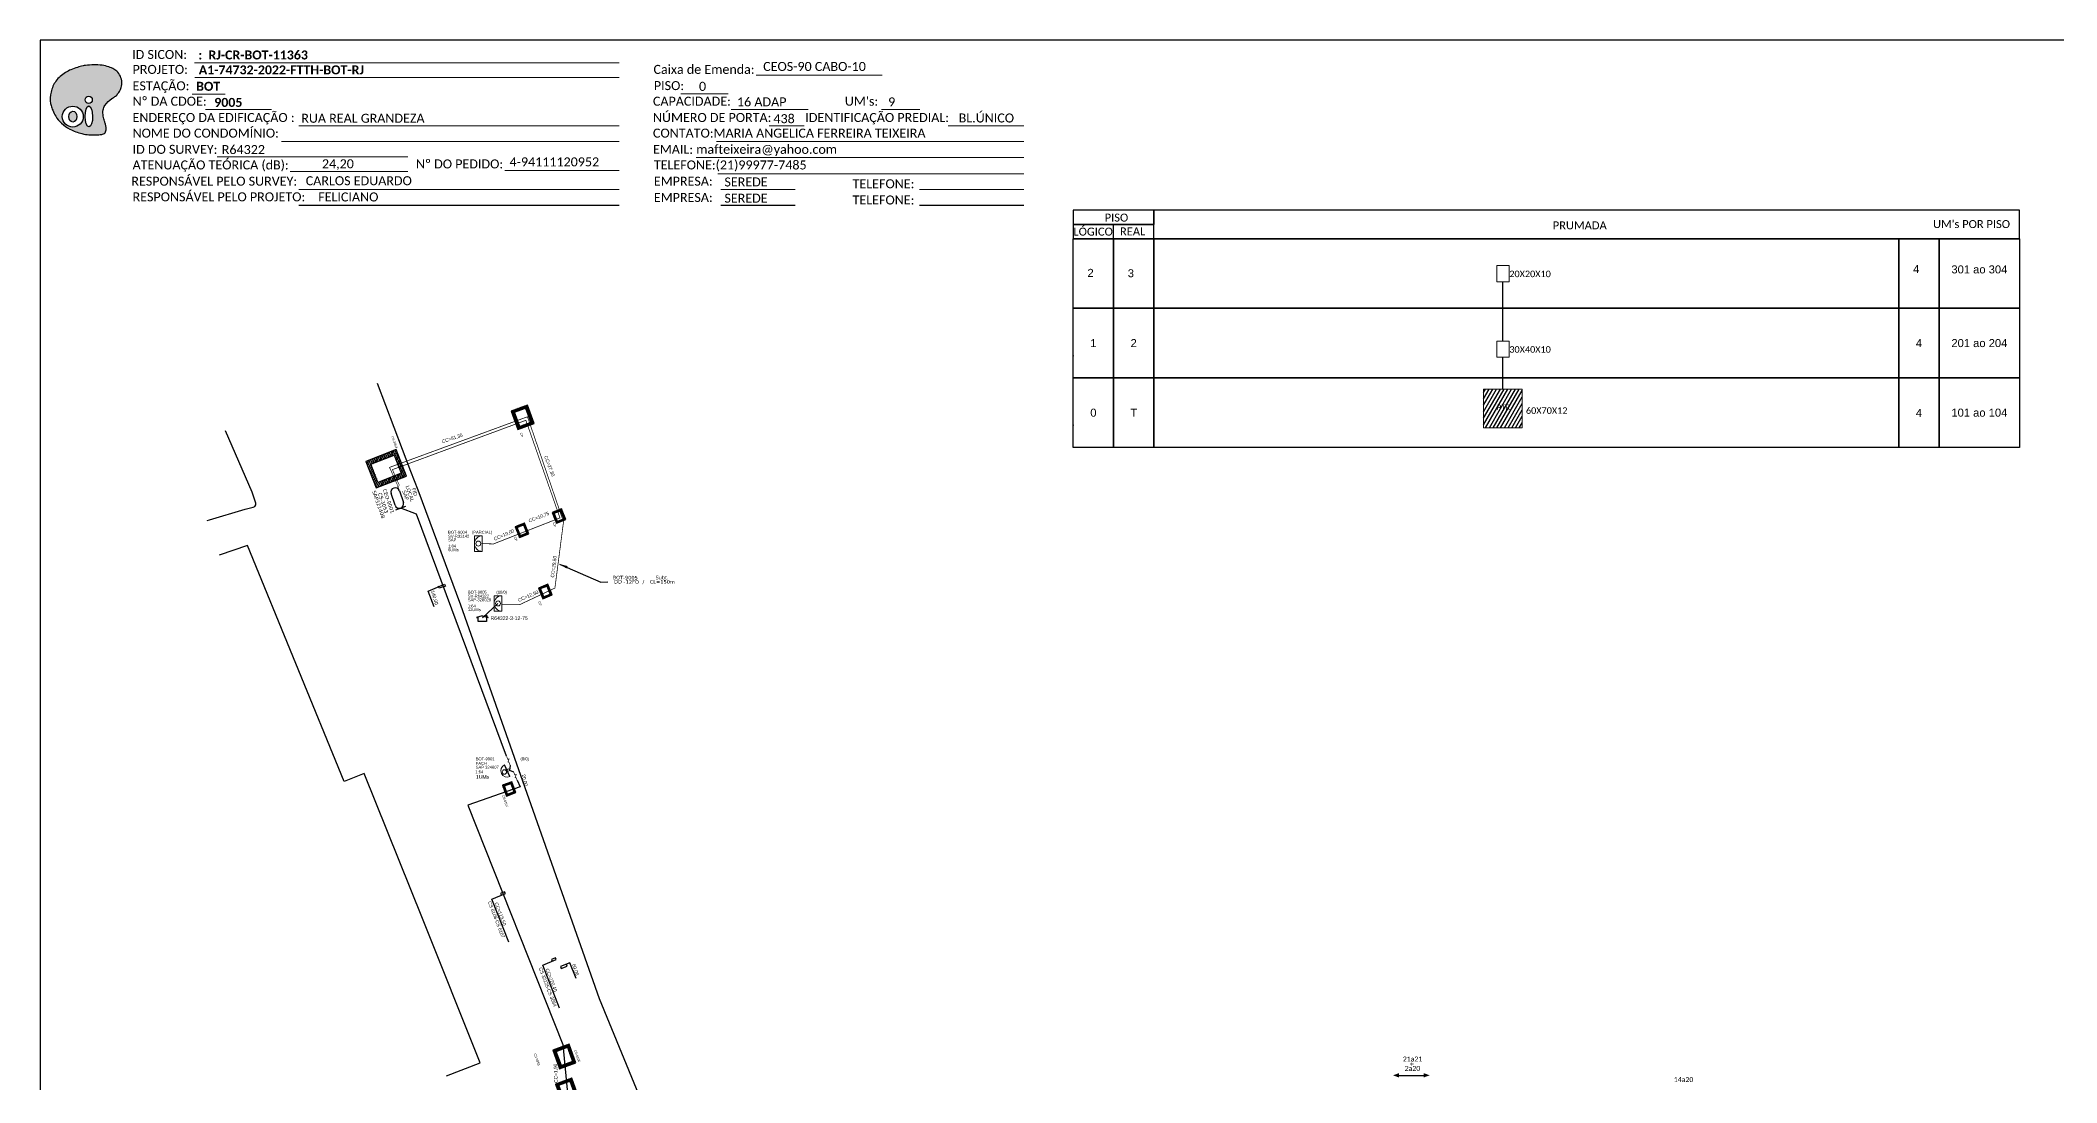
# Model space of a CAD drawing. Header units: metres. Extents: x -316 to 525, y -341 to 253.
# Drawn here: x -316 to 178.6, y -2.3 to 253.4 of the extents above; entities that cross this region are included whole.
import ezdxf
from ezdxf.enums import TextEntityAlignment as Align

# ---------------------------------------------------------------- set-up
doc = ezdxf.new("R2010")
doc.units = ezdxf.units.M
for name, color, linetype in [('10.1-Caixas Subterrâneas', 5, 'Continuous'), ('20.5-CEO', 1, 'Continuous'), ('CAP a instalar', 1, 'Continuous'), ('DROP DE CLIENTE', 140, 'Continuous'), ('label_cabos', 7, 'Continuous'), ('QUADRA', 252, 'Continuous'), ('SETA', 7, 'Continuous'), ('Subida Lateral', 5, 'Continuous'), ('surveys', 7, 'Continuous'), ('surveys legendas', 7, 'Continuous'), ('UNIFILAR', 7, 'Continuous')]:
    doc.layers.add(name, color=color, linetype=linetype)
for name, color, linetype, lineweight in [("20.0-LEGENDA DOS CDO'S", 1, 'Continuous', 0), ('20.1-CDO_INTERIOR', 1, 'Continuous', 0), ('20.2-CDO_POSTE', 1, 'Continuous', 5)]:
    doc.layers.add(name, color=color, linetype=linetype, lineweight=lineweight)
doc.styles.add('ARIAL', font='arial.ttf')
doc.styles.add('DIGICADE', font='arial.ttf')
doc.styles.add('siredit', font='verdana.ttf')
doc.styles.get("Standard").update_dxf_attribs({"font": 'arial.ttf'})
doc.styles.add('WMF-Calibri0', font='calibri.ttf')
doc.styles.add('WMF-Calibri1', font='calibrib.ttf')
doc.linetypes.add('FENCELINE1', pattern='A,0.25,-0.1,[133,ltypeshp.shx,S=0.1,R=0,X=-0.1,Y=0],-0.1,1', length=1.45)
doc.dimstyles.new('ISO-25', dxfattribs={"dimtxt": 2.5, "dimasz": 2.5, "dimexe": 1.25, "dimexo": 0.625, "dimtad": 1, "dimtxsty": 'Standard', "dimcen": 2.5, "dimadec": 0, "dimazin": 0, "dimtfac": 1, "dimtmove": 0, "dimatfit": 3, "dimfxl": 0, "dimarcsym": 0})

# ---------------------------------------------------------------- blocks, each defined once
blk = doc.blocks.new('MANHOLE_MQ')
at = {"color": 0, "linetype": 'Continuous'}
for p, q in [((0.00000623, 0.00000569), (-0.00000627, 0.00000569)), ((-0.00000627, 0.00000569), (-0.00000627, -0.00000531)), ((-0.00000627, 0.00000278), (-0.00000336, 0.00000569)), ((-0.00000627, 0.00000366), (-0.00000425, 0.00000569)), ((-0.00000627, 0.00000454), (-0.00000513, 0.00000569)), ((-0.00000627, 0.00000543), (-0.00000602, 0.00000569)), ((-0.00000627, 0.00000189), (-0.00000485, 0.00000332)), ((-0.00000627, 0.00000101), (-0.00000485, 0.00000244)), ((-0.00000627, 0.00000012), (-0.00000485, 0.00000155)), ((-0.00000627, -0.00000076), (-0.00000485, 0.00000067)), ((-0.00000485, 0.00000394), (0.0000048, 0.00000394)), ((-0.00000485, -0.00000356), (-0.00000485, 0.00000394)), ((-0.00000423, 0.00000394), (-0.00000248, 0.00000569)), ((-0.00000335, 0.00000394), (-0.0000016, 0.00000569)), ((-0.00000246, 0.00000394), (-0.00000071, 0.00000569)), ((-0.00000158, 0.00000394), (0.00000017, 0.00000569)), ((-0.00000069, 0.00000394), (0.00000106, 0.00000569)), ((0.00000019, 0.00000394), (0.00000194, 0.00000569)), ((0.00000107, 0.00000394), (0.00000282, 0.00000569)), ((0.00000196, 0.00000394), (0.00000371, 0.00000569)), ((0.00000284, 0.00000394), (0.00000459, 0.00000569)), ((0.00000373, 0.00000394), (0.00000548, 0.00000569)), ((0.00000461, 0.00000394), (0.00000623, 0.00000555)), ((0.0000048, 0.00000324), (0.00000623, 0.00000467)), ((0.0000048, 0.00000394), (0.0000048, -0.00000356)), ((0.0000048, 0.00000236), (0.00000623, 0.00000379)), ((0.0000048, 0.00000147), (0.00000623, 0.0000029)), ((0.0000048, 0.00000059), (0.00000623, 0.00000202)), ((0.0000048, -0.0000003), (0.00000623, 0.00000113)), ((0.0000048, -0.00000118), (0.00000623, 0.00000025)), ((0.00000623, -0.00000531), (0.00000623, 0.00000569)), ((-0.00000627, -0.00000164), (-0.00000485, -0.00000022)), ((-0.00000627, -0.00000253), (-0.00000485, -0.0000011)), ((-0.00000627, -0.00000341), (-0.00000485, -0.00000198)), ((-0.00000627, -0.00000429), (-0.00000485, -0.00000287)), ((-0.00000627, -0.00000518), (-0.00000466, -0.00000356)), ((-0.00000627, -0.00000531), (0.00000623, -0.00000531)), ((-0.00000552, -0.00000531), (-0.00000377, -0.00000356)), ((0.0000048, -0.00000356), (-0.00000485, -0.00000356)), ((-0.00000464, -0.00000531), (-0.00000289, -0.00000356)), ((-0.00000376, -0.00000531), (-0.00000201, -0.00000356)), ((-0.00000287, -0.00000531), (-0.00000112, -0.00000356)), ((-0.00000199, -0.00000531), (-0.00000024, -0.00000356)), ((-0.00000111, -0.00000531), (0.00000064, -0.00000356)), ((-0.00000022, -0.00000531), (0.00000153, -0.00000356)), ((0.00000066, -0.00000531), (0.00000241, -0.00000356)), ((0.00000155, -0.00000531), (0.0000033, -0.00000356)), ((0.00000243, -0.00000531), (0.00000418, -0.00000356)), ((0.00000331, -0.00000531), (0.00000623, -0.0000024)), ((0.00000399, -0.00000294), (0.00000399, -0.00000294)), ((0.0000042, -0.00000531), (0.00000623, -0.00000329)), ((0.0000048, -0.00000206), (0.00000623, -0.00000063)), ((0.0000048, -0.00000295), (0.00000623, -0.00000152)), ((0.00000508, -0.00000531), (0.00000623, -0.00000417)), ((0.00000597, -0.00000531), (0.00000623, -0.00000505))]:
    blk.add_line(p, q, dxfattribs=at)
blk = doc.blocks.new('SURVEY_SURVEY')
for p, q in [((-0.0000033, 0.0000159), (-0.0000192, 0.0000112)), ((-0.0000192, 0.0000112), (-0.0000142, 0.0000112)), ((-0.0000142, -0.0000002), (-0.0000142, 0.0000112)), ((-0.0000033, 0.0000159), (0.0000127, 0.0000112)), ((0.0000074, 0.0000166), (0.0000091, 0.0000166)), ((0.0000074, 0.0000128), (0.0000074, 0.0000166)), ((0.0000127, 0.0000112), (0.0000077, 0.0000112)), ((0.0000077, 0.0000112), (0.0000077, -0.0000002)), ((0.0000091, 0.0000166), (0.0000091, 0.0000123)), ((0.0000077, -0.0000002), (-0.0000142, -0.0000002))]:
    blk.add_line(p, q)
blk = doc.blocks.new('CDOI_CT_ESQ')
at = {"layer": '20.1-CDO_INTERIOR', "color": 8, "lineweight": 18}
blk.add_lwpolyline([(-2.12, -2.13), (-2.12, 2.12), (0, 2.12), (0.01, -2.13)], close=True, dxfattribs=at)
blk.add_circle((-1.06, 0), 0.68, dxfattribs=at)
blk.add_arc((0.01, 0), 2.13, 90.0276, 270.0276, dxfattribs=at)
at = {"layer": "20.0-LEGENDA DOS CDO'S", "color": 8, "style": 'ARIAL'}
for tag, p in [('SAP', (-9.3, 0.61)), ('CDO_N', (-9.3, 2.69)), ('SURVEY', (-9.3, 1.6)), ('1:XX', (-9.31, -1.08)), ('UMS', (-9.31, -2.09))]:
    blk.add_attdef(tag, p, '', height=0.8, rotation=359.9724, dxfattribs=at)
blk.add_attdef('FIBRAS_UTILIZADAS', text='', height=0.8, rotation=359.9724, dxfattribs=at).set_placement((-1.59, 2.69), align=Align.CENTER)
blk = doc.blocks.new('Inst CDOE-8 CAIXA DIST OPT CDOE 48F_8D C_SPL OPTAP')
at = {"layer": "20.0-LEGENDA DOS CDO'S", "color": 0, "style": 'ARIAL'}
for tag, p, height in [('FID', (0.12, 5.25), 0.8), ('1:XX', (-0.01, 1.7), 0.8), ('SAP', (0.12, 2.96), 0.8), ('CORDOALHA', (0.12, 4.02), 0.8), ('UMS', (0.14, 0.22), 1)]:
    blk.add_attdef(tag, p, '', height=height, rotation=0.118, dxfattribs=at)
at = {"layer": "20.0-LEGENDA DOS CDO'S", "color": 0}
for tag, p, style, flags in [('ID_ATIVIDADE', (0.12, 6.47), 'ARIAL', 3), ('FATOR', (7.92, 6.47), 'ARIAL', 1), ('QTDE', (0.23, -0.97), 'DIGICADE', 3)]:
    blk.add_attdef(tag, p, '', height=0.8, rotation=0.118, dxfattribs=dict(at, style=style, flags=flags))
at = {"layer": "20.0-LEGENDA DOS CDO'S", "color": 0, "style": 'ARIAL'}
blk.add_attdef('FIBRAS_UTILIZADAS', text='', height=0.8, rotation=0.118, dxfattribs=at).set_placement((13.48, 5.26), align=Align.CENTER)
blk = doc.blocks.new('LEGENDA DOS CABOS')
at = {"layer": 'label_cabos', "color": 0, "style": 'siredit'}
for tag, p in [('TIPO_CABO', (2.74, 0.52)), ('ID', (4.24, 1.63)), ('CABO', (6.16, 0.47)), ('/', (9.19, 0.47)), ('METROS', (14.36, 0.47)), ('XX', (14.31, 1.67))]:
    blk.add_attdef(tag, text='', height=1, rotation=359.69, dxfattribs=at).set_placement(p, align=Align.MIDDLE_CENTER)
blk = doc.blocks.new('*U49')
at = {"color": 0}
blk.add_line((2.14, -0.58), (-2.1, -0.68), dxfattribs=at)
for centre, radius in [((0, 0.38), 0.733), ((0.03, -1.03), 0.393)]:
    blk.add_circle(centre, radius, dxfattribs=at)
blk.add_arc((0.02, -0.63), 2.12, 1.37817, 181.37817, dxfattribs=at)
blk = doc.blocks.new('SAN')
at = {"layer": 'SETA'}
blk.add_lwpolyline([(-2.58, 0), (6.02, 0)], dxfattribs=at)
for points in [[(-2.1, -0.66), (-3.93, 0), (-2.1, 0.67)], [(5.33, 0.68), (7.16, 0.01), (5.33, -0.65)]]:
    blk.add_solid(points, dxfattribs=at)
blk = doc.blocks.new('OI')
h = blk.add_hatch(color=40)
edge = h.paths.add_edge_path()
edge.add_spline(control_points=[(4.35, -0.67), (3.92, -0.99), (3.26, -1.5), (2.81, -2.59), (2.9, -3.5), (3.06, -4.27), (3.31, -4.85), (3.37, -5.39), (3.4, -5.88), (3.2, -6.4), (2.54, -6.61), (1.65, -6.63), (0.55, -6.67), (-0.56, -6.42), (-1.61, -6.14), (-2.77, -5.61), (-3.92, -4.77), (-4.89, -3.7), (-5.34, -2.65), (-5.6, -1.94), (-5.85, -0.96), (-5.71, 0.47), (-5.1, 2.02), (-4.14, 3.02), (-3.3, 3.61), (-2.37, 4.16), (-1.36, 4.44), (-0.56, 4.7), (0.79, 4.85), (2.24, 4.97), (3.79, 4.57), (4.67, 4.21), (5.44, 3.65), (5.76, 2.99), (6.03, 2.21), (6.01, 1.46), (5.72, 0.64), (5.31, 0.08), (4.88, -0.38), (4.51, -0.55), (4.35, -0.67)], knot_values=[0, 0, 0, 0, 1.60434, 2.417191, 3.427595, 4.282808, 4.776746, 5.304182, 5.888771, 6.258406, 6.858137, 7.79129, 8.986195, 10.124242, 11.187857, 12.242908, 13.953784, 15.414161, 16.515391, 17.349188, 17.675853, 19.552021, 21.515531, 22.568638, 23.63245, 24.621084, 25.782718, 26.745347, 27.142653, 29.870543, 31.004649, 31.921532, 32.709589, 33.801391, 34.042471, 35.192333, 35.971461, 36.628871, 37.254359, 37.836911, 37.836911, 37.836911, 37.836911], degree=3, periodic=0)
h.paths.add_polyline_path([(1.13, -0.87, -1), (-0.04, -0.87, -1)], flags=16)
edge = h.paths.add_edge_path(flags=16)
edge.add_ellipse((0.56, -3.59), major_axis=(-0.02, 1.71), ratio=0.361305, start_angle=0, end_angle=360)
h.paths.add_polyline_path([(-0.36, -3.62, -1), (-3.8, -3.62, -1)], flags=16)
edge = h.paths.add_edge_path(flags=0)
edge.add_ellipse((-2.08, -3.62), major_axis=(0, 0.885), ratio=0.758294, start_angle=0, end_angle=360)
at = {"color": 40}
for centre, radius in [((-2.08, -3.62), 1.72), ((0.54, -0.87), 0.587)]:
    blk.add_circle(centre, radius, dxfattribs=at)
blk.add_ellipse((-2.08, -3.62), major_axis=(0, 0.885), ratio=0.758294, start_param=-3.141592653589792, end_param=3.141592653589792, dxfattribs=at)
blk.add_ellipse((0.56, -3.59), major_axis=(-0.02, 1.71), ratio=0.361305, dxfattribs=at)
at = {"color": 40, "start_tangent": (-0.800898, -0.598801), "end_tangent": (-0.800898, -0.598801)}
blk.add_spline([(4.35, -0.67), (3.2, -1.78), (2.9, -2.54), (2.92, -3.55), (3.12, -4.38), (3.28, -4.85), (3.37, -5.37), (3.35, -5.95), (3.2, -6.29), (2.66, -6.55), (1.73, -6.63), (0.54, -6.62), (-0.58, -6.41), (-1.6, -6.11), (-2.56, -5.67), (-3.95, -4.67), (-4.89, -3.56), (-5.37, -2.56), (-5.64, -1.78), (-5.72, -1.46), (-5.63, 0.42), (-4.84, 2.22), (-4.13, 2.99), (-3.27, 3.62), (-2.4, 4.09), (-1.3, 4.47), (-0.37, 4.72), (0.02, 4.77), (2.75, 4.8), (3.85, 4.53), (4.69, 4.16), (5.31, 3.68), (5.85, 2.73), (5.93, 2.5), (5.94, 1.35), (5.67, 0.62), (5.29, 0.08), (4.84, -0.36), (4.35, -0.67)], degree=3, dxfattribs=at)

msp = doc.modelspace()

# ---------------------------------------------------------------- hatches: boundary and pattern name
h = msp.add_hatch()
h.set_pattern_fill('ANSI31', color=1, scale=0.25, angle=15, style=0)
h.set_pattern_definition([(60, (1100.22335, -231.538), (-0.68740766, 0.396875), [])])
h.paths.add_polyline_path([(47.46, 167.81), (38.02, 167.81), (38.02, 158.37), (47.46, 158.37)])
h.paths.add_polyline_path([(41.03, 162.33), (44.83, 162.33), (44.83, 164.4), (41.03, 164.4)], flags=24)

# ---------------------------------------------------------------- linework, layer by layer
at = {"color": 7}
msp.add_lwpolyline([(-316.01, -340.61), (524.99, -340.61), (524.99, 253.39), (-316.01, 253.39)], close=True, dxfattribs=at)
at = {"lineweight": 0}
for points in [[(-278.23, 247.9), (-174.05, 247.9)], [(-278.12, 244.24), (-174.05, 244.24)], [(-140.43, 244.85), (-109.5, 244.85)], [(-278.75, 240.21), (-270.69, 240.21)], [(-158.94, 240.26), (-147.27, 240.26)], [(-146.57, 236.43), (-127.64, 236.43)], [(-256.82, 228.61), (-174.05, 228.61)], [(-252.62, 232.44), (-174.05, 232.44)], [(-150.13, 228.61), (-74.77, 228.61)], [(-272.62, 224.84), (-225.85, 224.84)], [(-155.1, 224.63), (-74.77, 224.63)], [(-149.82, 220.65), (-74.77, 220.65)]]:
    msp.add_lwpolyline(points, dxfattribs=at)
at = {"color": 7, "lineweight": 0}
for points in [[(-275.48, 236.43), (-259.27, 236.43)], [(-109.72, 236.43), (-100.29, 236.43)], [(-137.24, 232.44), (-128.69, 232.44)], [(-93.31, 232.44), (-74.8, 232.44)], [(-254.73, 221.19), (-225.85, 221.19)], [(-202.07, 221.44), (-174.05, 221.44)], [(-252.62, 216.82), (-174.05, 216.82)], [(-149.07, 216.82), (-130.86, 216.82)], [(-100.33, 216.82), (-74.77, 216.82)]]:
    msp.add_lwpolyline(points, dxfattribs=at)
at = {"color": 7}
for points in [[(-252.62, 212.92), (-174.05, 212.92)], [(-149.07, 212.92), (-130.86, 212.92)], [(-100.33, 212.92), (-74.77, 212.92)], [(-200.82, 72.83), (-202.17, 75.68)]]:
    msp.add_lwpolyline(points, dxfattribs=at)
for points in [[(-62.64, 208.24), (-42.89, 208.24), (-42.89, 211.75), (-62.64, 211.75)], [(-62.64, 204.73), (-42.89, 204.73), (-42.89, 208.24), (-62.64, 208.24)], [(-62.64, 204.73), (-52.76, 204.73), (-52.76, 187.66), (-62.64, 187.66)], [(-52.76, 204.73), (-42.89, 204.73), (-42.89, 187.66), (-52.76, 187.66)], [(139.85, 204.73), (149.73, 204.73), (149.73, 187.66), (139.85, 187.66)], [(149.73, 204.73), (169.48, 204.73), (169.48, 187.66), (149.73, 187.66)], [(-62.64, 187.66), (-52.76, 187.66), (-52.76, 170.59), (-62.64, 170.59)], [(-52.76, 187.66), (-42.89, 187.66), (-42.89, 170.59), (-52.76, 170.59)], [(139.85, 187.66), (149.73, 187.66), (149.73, 170.59), (139.85, 170.59)], [(149.73, 187.66), (169.48, 187.66), (169.48, 170.59), (149.73, 170.59)], [(-62.64, 170.59), (-52.76, 170.59), (-52.76, 153.52), (-62.64, 153.52)], [(-52.76, 170.59), (-42.89, 170.59), (-42.89, 153.52), (-52.76, 153.52)], [(139.85, 170.59), (149.73, 170.59), (149.73, 153.52), (139.85, 153.52)], [(149.73, 170.59), (169.48, 170.59), (169.48, 153.52), (149.73, 153.52)]]:
    msp.add_lwpolyline(points, close=True)
for points in [[(-52.76, 204.73), (-52.76, 208.24)], [(169.48, 211.75), (-42.89, 211.75), (-42.89, 211.75), (-42.89, 208.24)], [(169.48, 204.73), (169.48, 211.75)], [(-62.64, 204.73), (-52.76, 204.73)], [(-52.76, 204.73), (-62.64, 204.73)], [(-52.76, 204.73), (-62.64, 204.73)], [(-52.76, 204.73), (-42.89, 204.73)], [(-42.89, 204.73), (-52.76, 204.73)], [(-42.89, 204.73), (139.85, 204.73)], [(139.85, 204.73), (-42.89, 204.73)], [(139.85, 204.73), (-42.89, 204.73)], [(139.85, 187.66), (-42.89, 187.66), (-42.89, 204.73), (139.85, 204.73)], [(139.85, 204.73), (139.85, 187.66)], [(149.73, 204.73), (139.85, 204.73)], [(149.73, 204.73), (139.85, 204.73)], [(169.48, 204.73), (149.73, 204.73)], [(169.48, 204.73), (149.73, 204.73)], [(139.85, 170.59), (-42.89, 170.59), (-42.89, 187.66), (139.85, 187.66)], [(139.85, 187.66), (139.85, 170.59)], [(139.85, 153.52), (-42.89, 153.52), (-42.89, 170.59), (139.85, 170.59)], [(139.85, 170.59), (139.85, 153.52)], [(42.74, 158.37), (42.74, 158.37)], [(-200.27, 72.94), (-200.27, 72.94), (-200.27, 72.94)]]:
    msp.add_lwpolyline(points)
at = {"color": 0, "lineweight": 0}
for points in [[(41.23, 198.12), (44.25, 198.12), (44.25, 194.19), (41.23, 194.19)], [(41.23, 179.6), (44.25, 179.6), (44.25, 175.67), (41.23, 175.67)]]:
    msp.add_lwpolyline(points, close=True, dxfattribs=at)
at = {"color": 3}
for points in [[(42.74, 179.6), (42.74, 194.19)], [(42.74, 167.81), (42.74, 175.67)]]:
    msp.add_lwpolyline(points, dxfattribs=at)
at = {"color": 1, "lineweight": 0}
msp.add_lwpolyline([(38.02, 167.81), (47.46, 167.81), (47.46, 158.37), (38.02, 158.37)], close=True, dxfattribs=at)
for p in [(-62.64, 176.03), (-62.64, 158.96)]:
    msp.add_point(p)
at = {"layer": '10.1-Caixas Subterrâneas', "color": 30}
for points in [[(-219.4, 114.43), (-220.86, 118.31), (-216.85, 119.96), (-216.65, 119.53), (-218.16, 118.98), (-218.35, 119.47)], [(-201.11, 32.2), (-205.27, 42.73), (-201.94, 44.12), (-202.13, 44.57), (-203.13, 44.16), (-202.95, 43.76)], [(-188.63, 15.98), (-192.79, 26.51), (-189.46, 27.9), (-189.65, 28.35), (-190.65, 27.94), (-190.47, 27.54)], [(-184.58, 23.28), (-186.1, 27.14), (-188.39, 26.18), (-188.25, 25.73), (-186.76, 26.34), (-186.94, 26.82)]]:
    msp.add_lwpolyline(points, dxfattribs=at)
at = {"layer": '20.1-CDO_INTERIOR', "color": 1, "lineweight": 18}
msp.add_lwpolyline([(-204.69, 113.35), (-204.7, 117.17), (-202.79, 117.17), (-202.78, 113.35)], close=True, dxfattribs=at)
msp.add_circle((-203.74, 115.26), 0.611, dxfattribs=at)
msp.add_arc((-202.79, 115.26), 1.91, 90.0276, 270.0276, dxfattribs=at)
at = {"layer": '20.5-CEO', "color": 5}
for p, q in [((-228.98, 139.35), (-229.97, 142.2)), ((-227.94, 142.9), (-226.95, 140.05))]:
    msp.add_line(p, q, dxfattribs=at)
msp.add_lwpolyline([(-228.84, 138.26), (-226.39, 139.11)], dxfattribs=at)
for centre, start, end in [((-228.95, 142.55), 19.0935, 199.0935), ((-227.97, 139.7), 199.0935, 19.0935)]:
    msp.add_arc(centre, 1.08, start, end, dxfattribs=at)
at = {"layer": 'CAP a instalar', "color": 7, "linetype": 'FENCELINE1', "ltscale": 5}
for p, q in [((-223.73, 137.17), (-227.56, 138.68)), ((-201.64, 77.77), (-223.73, 137.17)), ((-200.73, 75.53), (-200.93, 74.38)), ((-200.93, 74.38), (-199.91, 73.98)), ((-198.33, 70.31), (-211.13, 65.8)), ((-199.02, 71.92), (-198.33, 70.31)), ((-211.13, 65.8), (-187.83, 7.06)), ((-187.83, 7.06), (-186.76, -4.07))]:
    msp.add_line(p, q, dxfattribs=at)
at = {"layer": 'CAP a instalar', "color": 1, "linetype": 'FENCELINE1', "ltscale": 5}
msp.add_lwpolyline([(-228.47, 143.5, 0.135, 0.135, 0), (-228.34, 144.14, 0.135, 0.18, 0), (-230.35, 148.64, 0.18, 0.18, 0), (-196.51, 161.06, 0.18, 0.18, 0), (-187.68, 135.28, 0.18, 0.18, 0), (-189.79, 119.04, 0.18, 0.18, 0), (-198.42, 114.98, 0.18, 0.18, 0), (-202.71, 114.98, 0.18, 0.18, 0)], format="xyseb", dxfattribs=at)
at = {"layer": 'CAP a instalar', "color": 8, "linetype": 'FENCELINE1', "ltscale": 5}
msp.add_lwpolyline([(-228.28, 143.39, 0.135, 0.135, 0), (-227.97, 144.32, 0.135, 0.18, 0), (-229.65, 148.09, 0.18, 0.18, 0), (-196.91, 160.19, 0.18, 0.18, 0), (-188.55, 136.25, 0.18, 0.18, 0), (-204.86, 129.87, 0.18, 0.18, 0), (-207.56, 129.94, 0.135, 0.135, 0)], format="xyseb", dxfattribs=at)
at = {"layer": 'DROP DE CLIENTE', "color": 4, "lineweight": 0}
msp.add_line((-203.78, 115.26), (-207.52, 111.7), dxfattribs=at)
at = {"layer": 'QUADRA', "color": 7}
for points in [[(-233.4, 169.3), (-225.17, 147.75), (-225.17, 147.75), (-223.39, 143.17), (-212.96, 114.96), (-178.92, 18.39), (-161.89, -23.01), (-161.61, -23.46), (-161.21, -23.8), (-160.7, -24.01), (-160.16, -24.06), (-159.61, -23.95), (-143.52, -18.09)], [(-275.08, 135.6), (-274.54, 135.79), (-265.79, 138.41), (-263.8, 138.87), (-263.4, 139.07), (-263.17, 139.43), (-263.17, 139.9), (-264.03, 142.56), (-270.56, 157.62)], [(-275.08, 135.6), (-274.54, 135.79), (-265.79, 138.41), (-263.8, 138.87), (-263.4, 139.07), (-263.17, 139.43), (-263.17, 139.9), (-264.03, 142.56), (-270.56, 157.62)], [(-216.39, -0.57), (-208.09, 2.61), (-222.3, 38.03), (-236.6, 73.57), (-241.51, 71.61), (-265.18, 129.51), (-272.13, 127.09)]]:
    msp.add_lwpolyline(points, dxfattribs=at)
at = {"layer": 'Subida Lateral', "color": 5, "const_width": 0.18}
for points in [[(-201.65, 77.81), (-201.36, 77.05), (-201.05, 77.15), (-201.29, 76.37), (-201.1, 76.4), (-200.73, 75.53)], [(-199.94, 74), (-199.61, 73.21), (-199.3, 73.32), (-199.54, 72.54), (-199.35, 72.57), (-198.97, 71.7)]]:
    msp.add_lwpolyline(points, dxfattribs=at)

# ---------------------------------------------------------------- block references
at = {"color": 7, "xscale": 1.494060215586429, "yscale": 1.494060215586408, "zscale": 1.494060215586408, "rotation": 0.1532896023948971}
msp.add_blockref('OI', (-304.95, 240.09), dxfattribs=at)
at = {"layer": '10.1-Caixas Subterrâneas', "color": 30}
for p, xscale, yscale, zscale, rotation in [((-197.62, 160.95), 387075.5589924833, 387075.5589924834, 387075.5589924834, 110.0743727343682), ((-231.26, 148.41), 637925.9123957425, 637925.9123957427, 637925.9123957427, 201.2678621578097), ((-197.82, 133.24), 225863.0385890905, 225863.0385890905, 225863.0385890905, 111.6655130153824), ((-188.73, 136.72), 225863.0385890905, 225863.0385890905, 225863.0385890905, 111.6655130153824), ((-192.08, 118.22), 225863.0385890905, 225863.0385890905, 225863.0385890905, 111.6655130153824), ((-200.97, 69.78), 225863.0385890905, 225863.0385890905, 225863.0385890905, 110.0743727343682), ((-187.39, 4.19), 387075.5589924833, 387075.5589924834, 387075.5589924834, 110.0743727343682), ((-186.77, -4.14), 387075.5589924833, 387075.5589924834, 387075.5589924834, 110.0743727343682)]:
    msp.add_blockref('MANHOLE_MQ', p, dxfattribs=dict(at, xscale=xscale, yscale=yscale, zscale=zscale, rotation=rotation))
at = {"layer": "20.0-LEGENDA DOS CDO'S", "color": 7, "lineweight": 0, "xscale": 0.89856, "yscale": 0.89856, "zscale": 0.89856}
msp.add_blockref('Inst CDOE-8 CAIXA DIST OPT CDOE 48F_8D C_SPL OPTAP', (-209.31, 72.07), dxfattribs=at).add_auto_attribs({'FID': 'BOT-9001', 'CORDOALHA': 'FACH', 'SAP': 'SAP 324607', '1:XX': '1:64', 'UMS': '1UMs', 'FIBRAS_UTILIZADAS': '(8/0)'})
at = {"layer": '20.1-CDO_INTERIOR', "xscale": 0.89856, "yscale": 0.89856, "zscale": 0.89856}
msp.add_blockref('CDOI_CT_ESQ', (-207.62, 129.95), dxfattribs=at).add_auto_attribs({'CDO_N': 'BOT-9004', 'FIBRAS_UTILIZADAS': '          (PARCIAL)', 'SURVEY': 'SV-R33142', 'SAP': 'SAP', '1:XX': '1:64', 'UMS': '6UMs'})
at = {"layer": '20.2-CDO_POSTE', "color": 7, "xscale": -0.7404915496425046, "yscale": 0.7404915496425049, "zscale": 0.7404915496425049, "rotation": 116.7383220007759}
msp.add_blockref('*U49', (-201.92, 74.06), dxfattribs=at)
at = {"layer": 'label_cabos', "color": 0, "lineweight": 0, "xscale": 0.89856, "yscale": 0.89856, "zscale": 0.89856}
msp.add_blockref('LEGENDA DOS CABOS', (-176.35, 120.13), dxfattribs=at).add_auto_attribs({'ID': 'BOT-9005', 'CABO': '12FO', 'METROS': 'CL=150m', 'XX': 'Subt.', '/': '/', 'TIPO_CABO': 'DD -'})
at = {"layer": 'surveys', "color": 255, "xscale": 89856, "yscale": 89856, "zscale": 89856}
msp.add_blockref('SURVEY_SURVEY', (-207.3, 110.83), dxfattribs=at)
at = {"layer": 'UNIFILAR', "color": 7, "lineweight": -3, "xscale": 0.8112494745390724, "yscale": 0.8112494745390724, "zscale": 0.8112494745390724}
msp.add_blockref('SAN', (18.97, -0.48), dxfattribs=at)

# ---------------------------------------------------------------- texts
at = {"lineweight": 0, "style": 'WMF-Calibri0'}
for s, height, p in [('ID SICON:', 2.206, (-293.49, 248.82)), ('PROJETO:', 2.206, (-293.38, 245.16)), ('Caixa de Emenda:', 2.2064, (-165.61, 245.16)), ('ESTAÇÃO:', 2.206, (-293.38, 241.13)), ('PISO:', 2.206, (-165.52, 241.18)), ('CAPACIDADE:', 2.2064, (-165.74, 237.35)), ('ENDEREÇO DA EDIFICAÇÃO :', 2.2064, (-293.38, 233.36)), ('NOME DO CONDOMÍNIO: ', 2.2064, (-293.38, 229.53)), ('ID DO SURVEY:', 2.2064, (-293.38, 225.55)), ('R64322', 2.206, (-271.49, 225.49)), ('CONTATO:MARIA ANGELICA FERREIRA TEIXEIRA', 2.2064, (-165.74, 229.53)), ('EMAIL: mafteixeira@yahoo.com', 2.2064, (-165.74, 225.55)), ('ATENUAÇÃO TEÓRICA (dB):', 2.2064, (-293.38, 221.72)), ('24,20', 2.206, (-246.93, 222.01)), ('TELEFONE:(21)99977-7485', 2.2064, (-165.52, 221.72))]:
    msp.add_text(s, height=height, dxfattribs=at).set_placement(p)
for s, height, style, p in [(':  RJ-CR-BOT-11363', 2.2064, 'WMF-Calibri1', (-277.25, 248.7)), ('CEOS-90 CABO-10', 2.2064, 'WMF-Calibri0', (-138.71, 245.88)), ('BOT', 2.206, 'WMF-Calibri1', (-277.78, 241.01)), ('A1-74732-2022-FTTH-BOT-RJ', 2.2064, 'WMF-Calibri1', (-277.14, 245.04)), ('0', 2.21, 'WMF-Calibri0', (-154.45, 241)), ('16 ADAP', 2.206, 'WMF-Calibri0', (-145.13, 237.19)), ('RUA REAL GRANDEZA', 2.2064, 'WMF-Calibri0', (-252, 233.17)), ('  LÓGICO', 1.963, 'WMF-Calibri0', (-63.99, 205.49)), ('     PISO', 1.963, 'WMF-Calibri0', (-58.4, 208.93)), ('PRUMADA', 1.963, 'WMF-Calibri0', (54.97, 207.02)), ("UM's POR PISO", 1.9629, 'WMF-Calibri0', (148.25, 207.34)), ('    REAL', 1.963, 'WMF-Calibri0', (-53.95, 205.54)), ('20X20X10', 1.6, 'WMF-Calibri0', (44.32, 195.3)), ('30X40X10', 1.6, 'WMF-Calibri0', (44.32, 176.77)), ('PTR', 1.384, 'WMF-Calibri0', (41.19, 162.68)), ('60X70X12', 1.6, 'WMF-Calibri0', (48.4, 161.78))]:
    msp.add_text(s, height=height, dxfattribs=dict(style=style)).set_placement(p)
at = {"color": 7, "lineweight": 0, "style": 'WMF-Calibri0'}
for s, height, p in [('Nº DA CDOE:', 2.2064, (-293.38, 237.35)), ("UM's:", 2.206, (-118.67, 237.35)), ('NÚMERO DE PORTA:', 2.2064, (-165.74, 233.36)), ('IDENTIFICAÇÃO PREDIAL:', 2.2064, (-128.36, 233.36)), ('Nº DO PEDIDO:', 2.2064, (-223.86, 221.97)), ('RESPONSÁVEL PELO SURVEY:', 2.2064, (-293.68, 217.74)), ('CARLOS EDUARDO', 2.2064, (-250.9, 217.85)), ('EMPRESA:', 2.206, (-165.52, 217.74)), ('TELEFONE:  ', 2.2064, (-116.77, 217.11)), ('RESPONSÁVEL PELO PROJETO:', 2.2064, (-293.38, 213.9)), ('FELICIANO', 2.206, (-247.84, 213.87)), ('EMPRESA:', 2.206, (-165.52, 213.75)), ('TELEFONE:  ', 2.2064, (-116.77, 213.13))]:
    msp.add_text(s, height=height, dxfattribs=at).set_placement(p)
at = {"color": 7, "style": 'WMF-Calibri1'}
msp.add_text('9005', height=2.206, dxfattribs=at).set_placement((-269.9, 237.06), align=Align.CENTER)
at = {"color": 7, "style": 'WMF-Calibri0'}
for s, height, p in [('9', 2.21, (-108.06, 237.17)), ('438', 2.206, (-136.19, 233.07)), ('BL.ÚNICO', 2.206, (-90.75, 233.24)), ('4-94111120952 ', 2.2064, (-200.91, 222.47)), ('SEREDE', 2.206, (-148.21, 217.55)), ('SEREDE', 2.206, (-148.21, 213.57))]:
    msp.add_text(s, height=height, dxfattribs=at).set_placement(p)
at = {"style": 'ARIAL'}
for s, height, p in [('4', 1.96, (144.11, 197.28)), ('301 ao 304', 1.963, (159.61, 197.2)), ('2', 1.96, (-58.39, 196.35)), ('3', 1.96, (-48.51, 196.26)), ('1', 1.96, (-57.7, 179.13)), ('2', 1.96, (-47.82, 179.13)), ('4', 1.96, (144.79, 179.13)), ('201 ao 204', 1.963, (159.61, 179.13)), ('0', 1.96, (-57.7, 162.06)), ('T', 1.96, (-47.82, 162.06)), ('4', 1.96, (144.79, 162.01)), ('101 ao 104', 1.963, (159.61, 162.07))]:
    msp.add_text(s, height=height, dxfattribs=at).set_placement(p, align=Align.MIDDLE_CENTER)
at = {"color": 7, "char_height": 1.2169, "width": 20.5723, "attachment_point": 5}
for s, insert in [('\\C1;\\fCalibri|b0|i0|c0|p34;21a21', (20.58, 3.52)), ('\\C7;\\fCalibri|b0|i0|c0|p34;2a20', (20.56, 1.22)), ('\\C1;\\fCalibri|b0|i0|c0|p34;+\\P', (20.41, 2.3))]:
    msp.add_mtext(s, dxfattribs=dict(at, insert=insert))
at = {"insert": (87.05, -1.52), "char_height": 1.2169, "width": 20.5723, "attachment_point": 5}
msp.add_mtext('\\C7;\\fCalibri|b0|i0|c0|p34;14a20', dxfattribs=at)
at = {"layer": '10.1-Caixas Subterrâneas', "color": 30, "style": 'ARIAL'}
for s, height, rotation, p in [('CS-3053', 0.563, 289.7597, (-229.95, 156.2)), ('CC=51,35', 0.844, 18.8064, (-217.39, 154.51)), ('CP', 0.563, 289.7597, (-198.41, 157.04)), ('CC=27,30', 0.844, 290.2385, (-192.44, 151.33)), ('CC=10,75', 0.844, 21.521, (-196.05, 135.1)), ('CP', 0.563, 289.7597, (-190.35, 135.02)), ('CC=19,00', 0.844, 24.0739, (-204.56, 130.63)), ('CP', 0.563, 289.7597, (-199.87, 131.53)), ('CC=29,50', 0.844, 82.8571, (-190.01, 121.58)), ('140,00', 0.844, 287.1015, (-220.21, 118.31)), ('CC=12,50', 0.844, 23.6873, (-198.63, 115.62)), ('CP', 0.563, 289.7597, (-193.87, 115.7)), ('20,00', 0.844, 283.2757, (-197.91, 73.25)), ('CS-6107', 0.563, 289.7597, (-202.79, 68.17)), ('CS 6106-CS 6107', 0.8444, 291.1041, (-206.26, 42.03)), ('CC=115,50', 0.844, 291.1041, (-204.61, 41.75)), ('CS 32225-CS 3054', 0.8444, 291.1041, (-193.79, 25.81)), ('CC=228,40', 0.844, 291.1041, (-192.13, 25.53)), ('60,00', 0.844, 287.1015, (-185.57, 26.75)), ('CS-6106', 0.563, 289.7597, (-185.1, 5.64)), ('CS-8953', 0.563, 289.7597, (-194.98, 4.79)), ('CC=1,90', 0.844, 91.7627, (-189.11, -2.3))]:
    msp.add_text(s, height=height, rotation=rotation, dxfattribs=at).set_placement(p)
at = {"layer": "20.0-LEGENDA DOS CDO'S", "color": 1, "style": 'ARIAL'}
for s, p in [('SV-R64322', (-211.14, 116.7)), ('SAP-328028', (-211.15, 115.81)), ('1:64', (-211.15, 114.29)), ('12UMs', (-211.15, 113.38)), ('BOT-9005', (-211.14, 117.68))]:
    msp.add_text(s, height=0.719, rotation=359.9724, dxfattribs=at).set_placement(p)
msp.add_text('          (16/0)', height=0.7188, rotation=359.9724, dxfattribs=at).set_placement((-204.22, 117.68), align=Align.CENTER)
at = {"layer": '20.5-CEO', "color": 7, "style": 'siredit'}
for tag, text, height, p in [('LOCAL', 'CS-XXX', 0.911, (-224.92, 142.35)), ('FID', 'CEO-XXX', 0.907, (-223.76, 142.76)), ('SAP', 'SAP 321408', 0.911, (-225.99, 141.98))]:
    msp.add_attdef(tag, text=text, height=height, rotation=289.0935, dxfattribs=at).set_placement(p, align=Align.TOP_CENTER)
at = {"layer": '20.5-CEO', "color": 5, "style": 'siredit'}
for tag, text, flags, p in [('SAP321408', 'XX', 1, (-232.61, 139.7)), ('CS-3053', '300022554', 3, (-231.5, 140.08))]:
    msp.add_attdef(tag, text=text, height=0.907, rotation=289.0935, dxfattribs=dict(at, flags=flags)).set_placement(p, align=Align.TOP_CENTER)
msp.add_attdef('CEO-9001', text='(xx-xx)R', height=0.911, rotation=289.0935, dxfattribs=at).set_placement((-230.16, 140.53), align=Align.TOP_CENTER)
at = {"layer": 'surveys legendas', "color": 0}
msp.add_text('R64322-3-12-75', height=0.8986, dxfattribs=at).set_placement((-205.59, 111.21))

# ---------------------------------------------------------------- leaders
msp.add_leader([(-188.65, 124.94), (-178.5, 120.52), (-176.81, 120.53)], dimstyle='ISO-25', override={"dimasz": 2})

doc.saveas('drawing.dxf')
